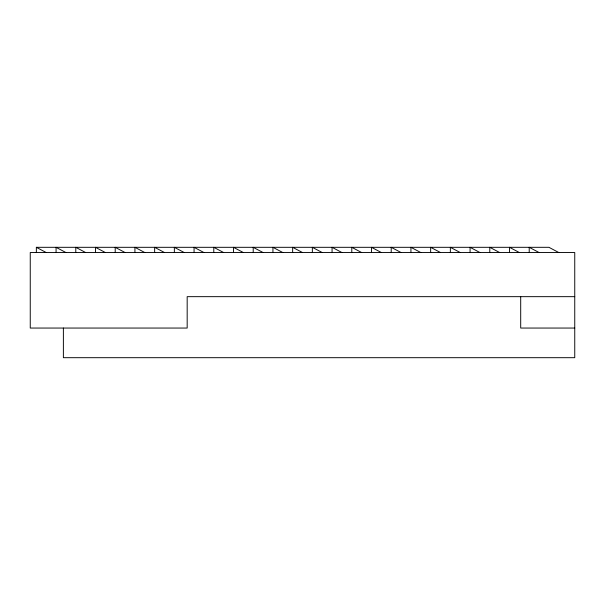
<?xml version="1.0" encoding="UTF-8"?>
<svg xmlns="http://www.w3.org/2000/svg" width="605" height="605" viewBox="0 0 605 605"><rect width="100%" height="100%" fill="white"/><g stroke="black" fill="none" stroke-linecap="round" stroke-linejoin="round"><path stroke-width="0.91" d="M36.353 252.542L36.353 247.309L548.932 247.309L558.793 252.542M574.75 296.662L187.172 296.662L187.172 328.054L30.25 328.054L30.25 252.542L574.75 252.542L574.75 357.691L63.381 357.691L63.381 328.054M574.75 328.054L520.701 328.054L520.701 296.662M539.078 252.542L529.216 247.309L529.216 252.542M519.362 252.542L509.501 247.309L509.501 252.542M499.647 252.542L489.785 247.309L489.785 252.542M479.931 252.542L470.077 247.309L470.077 252.542M460.216 252.542L450.362 247.309L450.362 252.542M440.5 252.542L430.647 247.309L430.647 252.542M420.785 252.542L410.931 247.309L410.931 252.542M401.07 252.542L391.216 247.309L391.216 252.542M381.362 252.542L371.5 247.309L371.5 252.542M361.646 252.542L351.785 247.309L351.785 252.542M341.931 252.542L332.069 247.309L332.069 252.542M322.215 252.542L312.354 247.309L312.354 252.542M302.5 252.542L292.646 247.309L292.646 252.542M282.785 252.542L272.931 247.309L272.931 252.542M263.069 252.542L253.215 247.309L253.215 252.542M243.354 252.542L233.5 247.309L233.5 252.542M223.638 252.542L213.784 247.309L213.784 252.542M203.93 252.542L194.069 247.309L194.069 252.542M184.215 252.542L174.353 247.309L174.353 252.542M164.5 252.542L154.638 247.309L154.638 252.542M144.784 252.542L134.923 247.309L134.923 252.542M125.069 252.542L115.215 247.309L115.215 252.542M105.353 252.542L95.499 247.309L95.499 252.542M85.638 252.542L75.784 247.309L75.784 252.542M65.922 252.542L56.068 247.309L56.068 252.542M36.353 247.309L46.207 252.542"/></g></svg>
